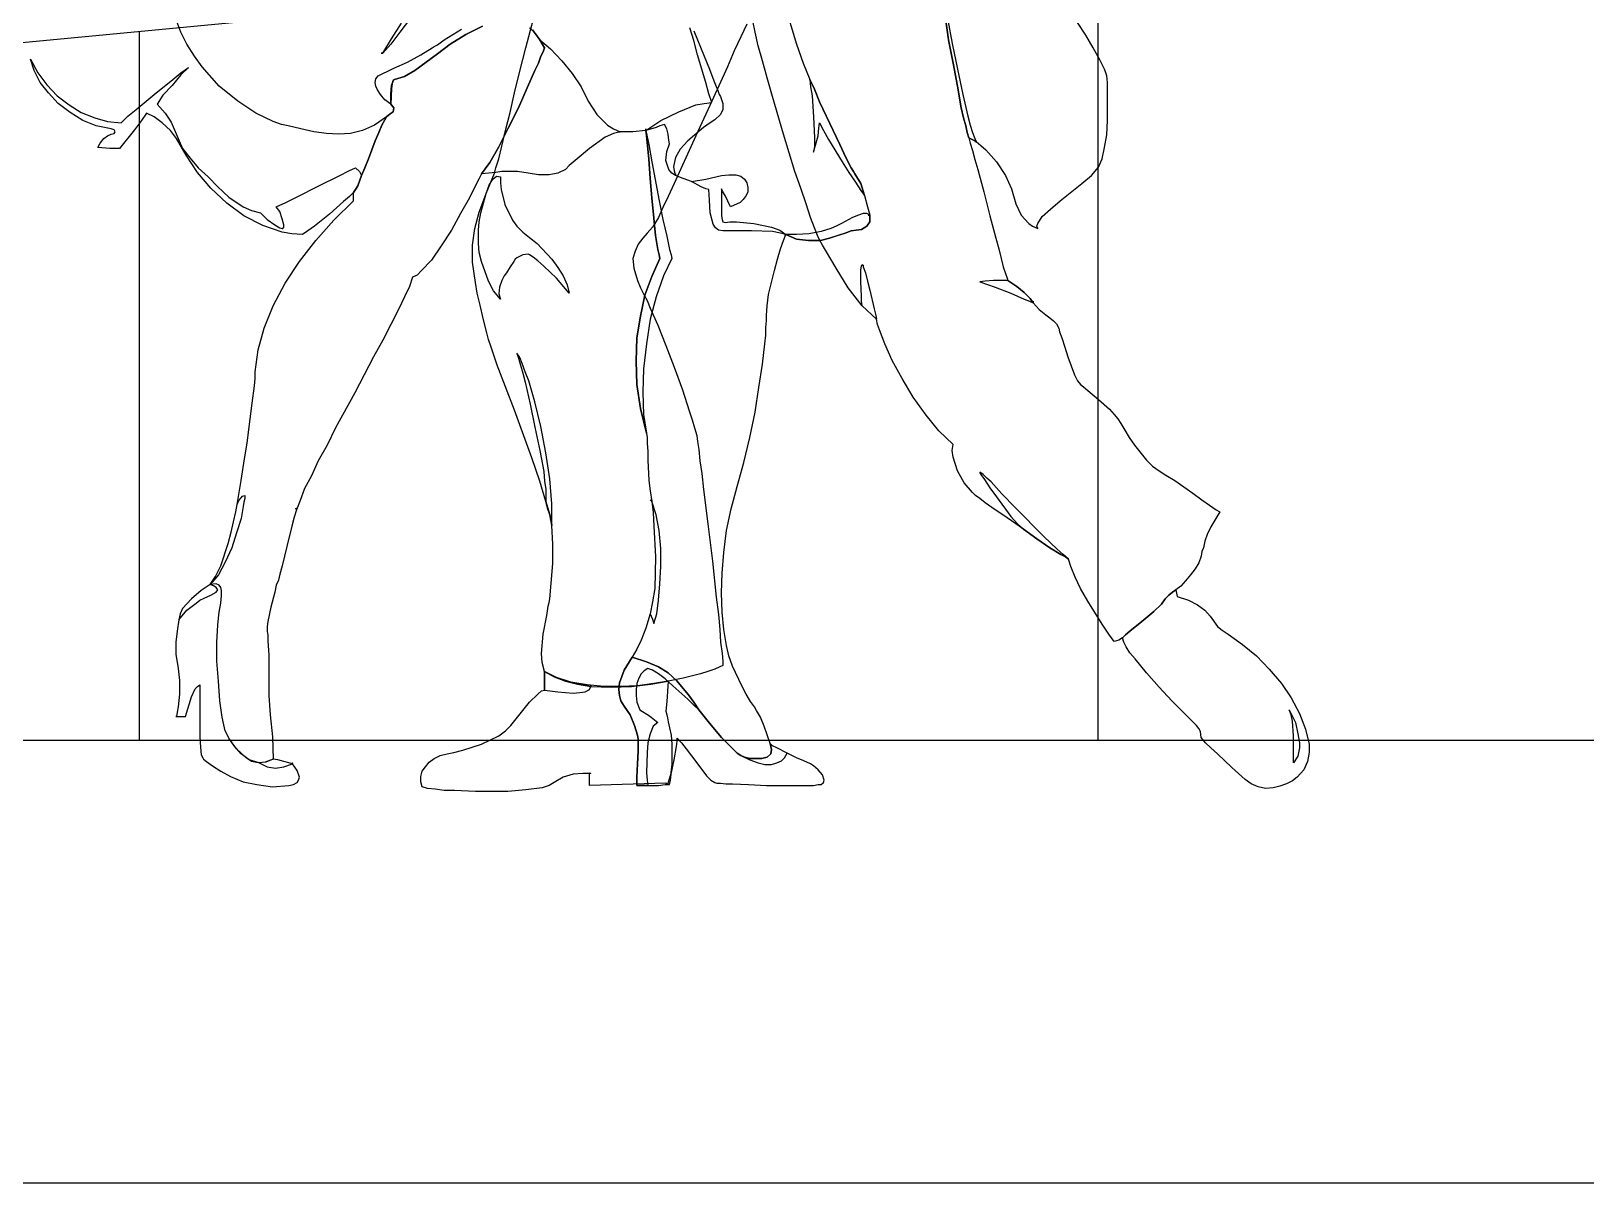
# Model space of a CAD drawing. Extents: x 115 to 1469, y 94 to 338.
# Drawn here: x 258.143 to 259.418, y 244.907 to 245.851 of the extents above; entities that cross this region are included whole.
import ezdxf

# ---------------------------------------------------------------- set-up
doc = ezdxf.new("R2010")
doc.units = 0
doc.layers.get('0').update_dxf_attribs({"linetype": 'CONTINUOUS'})
doc.layers.add('1', color=7, linetype='CONTINUOUS')

# ---------------------------------------------------------------- blocks, each defined once
blk = doc.blocks.new('DANCA')
for points in [[(1.0867, 1.7753), (1.0896, 1.7546), (1.0939, 1.7325), (1.0981, 1.7105), (1.1017, 1.6898), (1.1038, 1.6805), (1.106, 1.6727), (1.1074, 1.6663), (1.1088, 1.6613), (1.116, 1.6577), (1.1202, 1.6541), (1.1252, 1.6499), (1.1352, 1.6385), (1.1438, 1.6256), (1.1495, 1.6128), (1.1537, 1.5985), (1.1587, 1.5879), (1.1659, 1.58), (1.1694, 1.5772), (1.1744, 1.575), (1.1737, 1.5772), (1.1744, 1.58), (1.1787, 1.5864), (1.1865, 1.5936), (1.1958, 1.6014), (1.2165, 1.6178), (1.2257, 1.6256), (1.2321, 1.6335), (1.2357, 1.6413), (1.2378, 1.652), (1.24, 1.6641), (1.2407, 1.6777), (1.2407, 1.714), (1.24, 1.7204), (1.2393, 1.7233), (1.2378, 1.7268), (1.2336, 1.7354), (1.2271, 1.7468), (1.22, 1.7589), (1.2122, 1.771)], [(0.9335, 1.7881), (0.9449, 1.7504), (0.9513, 1.7325), (0.9577, 1.7169), (0.962, 1.7076), (0.967, 1.6955), (0.9798, 1.6684), (0.9862, 1.6549), (0.9919, 1.6427), (0.9969, 1.6328), (0.9991, 1.6292), (1.0005, 1.6271), (1.0062, 1.6178), (1.0098, 1.6064), (1.0126, 1.5957), (1.0147, 1.5879), (1.0147, 1.5814), (1.0119, 1.5772), (1.0069, 1.5743), (1.0019, 1.5736), (0.9969, 1.5729), (0.9912, 1.5708), (0.9763, 1.5658), (0.9677, 1.5636), (0.9563, 1.5636), (0.9449, 1.565), (0.9349, 1.5693), (0.9299, 1.5708), (0.9221, 1.5722), (0.9021, 1.5729), (0.8751, 1.5729), (0.8708, 1.5736), (0.8679, 1.5757), (0.8658, 1.5793), (0.8629, 1.59), (0.8622, 1.6021), (0.8615, 1.6121), (0.8587, 1.6128), (0.8544, 1.6149), (0.8451, 1.6199), (0.8373, 1.6228), (0.8301, 1.6256), (0.8266, 1.6278), (0.8237, 1.6313), (0.8209, 1.6399), (0.8216, 1.6484), (0.8244, 1.6556), (0.8237, 1.6591), (0.823, 1.6648), (0.8216, 1.6698), (0.8195, 1.6741), (0.8152, 1.6727), (0.8116, 1.6712), (0.8016, 1.6684), (0.7895, 1.667), (0.7774, 1.667), (0.771, 1.6655), (0.7631, 1.662), (0.7482, 1.6513), (0.7346, 1.6399), (0.7289, 1.6349), (0.7254, 1.6313), (0.7182, 1.6278), (0.7097, 1.6263), (0.6997, 1.6263), (0.6897, 1.6278), (0.6798, 1.6292), (0.6648, 1.6292), (0.6591, 1.6285), (0.6455, 1.6271), (0.6491, 1.632), (0.6534, 1.6378), (0.6619, 1.6527), (0.6712, 1.6712), (0.6805, 1.6898), (0.689, 1.709), (0.6961, 1.7254), (0.6997, 1.7325), (0.7019, 1.739), (0.704, 1.7432), (0.7054, 1.7468), (0.7033, 1.7511), (0.7011, 1.7546), (0.6969, 1.7603), (0.6926, 1.7646)], [(0.6463, 1.7675), (0.6306, 1.7596), (0.6156, 1.7504), (0.6035, 1.7411), (0.5821, 1.7254), (0.5721, 1.7197), (0.5629, 1.7169), (0.5614, 1.7154), (0.56, 1.7112), (0.5593, 1.7033), (0.5593, 1.6933), (0.5622, 1.6898), (0.5614, 1.6862), (0.5586, 1.6841), (0.555, 1.6812), (0.5536, 1.6784), (0.5507, 1.6734), (0.5479, 1.6663), (0.5443, 1.6584), (0.5379, 1.6413), (0.5344, 1.6328), (0.5315, 1.6256), (0.5279, 1.6157), (0.5258, 1.6121), (0.5237, 1.6092), (0.5201, 1.6057), (0.5144, 1.6007), (0.5009, 1.5886), (0.4866, 1.5772), (0.4802, 1.5729), (0.4752, 1.5693), (0.4652, 1.57), (0.456, 1.5715), (0.4374, 1.5779), (0.4196, 1.5871), (0.4032, 1.5993), (0.3882, 1.6135), (0.3754, 1.6285), (0.3647, 1.6449), (0.3555, 1.6606), (0.3498, 1.6684), (0.3419, 1.6755), (0.3341, 1.6812), (0.3269, 1.6848), (0.322, 1.6777), (0.3155, 1.6691), (0.3013, 1.6513), (0.292, 1.6513), (0.2806, 1.652), (0.2828, 1.6563), (0.2863, 1.6606), (0.2899, 1.6634), (0.2934, 1.6648), (0.2963, 1.6655), (0.297, 1.667), (0.2963, 1.6691), (0.2934, 1.6698), (0.2792, 1.6727), (0.2664, 1.6777), (0.2542, 1.6855), (0.2428, 1.6941), (0.2336, 1.704), (0.2257, 1.714), (0.22, 1.7254), (0.2165, 1.7361)], [(0.5515, 1.7418), (0.56, 1.7554), (0.5693, 1.7703)], [(0.5778, 1.7753), (0.5679, 1.7618), (0.5593, 1.7504), (0.5515, 1.7418), (0.55, 1.7418), (0.5515, 1.7418), (0.5515, 1.7418)], [(1.0867, 1.7753), (1.0896, 1.7546), (1.0939, 1.7325), (1.0981, 1.7105), (1.1017, 1.6898), (1.1038, 1.6805), (1.106, 1.6727), (1.1074, 1.6663), (1.1088, 1.6613), (1.1103, 1.6563), (1.1124, 1.6492), (1.1145, 1.6406), (1.1174, 1.6313), (1.1231, 1.61), (1.1288, 1.5871), (1.1345, 1.5658), (1.1373, 1.5558), (1.1395, 1.5465), (1.1416, 1.5387), (1.1438, 1.5323), (1.1452, 1.528), (1.1459, 1.5258), (1.1544, 1.5201), (1.1616, 1.5144), (1.1673, 1.5087), (1.1701, 1.5045), (1.1758, 1.4981), (1.1822, 1.4931), (1.1858, 1.4902), (1.1894, 1.4874), (1.1922, 1.4845), (1.1944, 1.4802), (1.1951, 1.4767), (1.1972, 1.471), (1.2001, 1.4624), (1.2029, 1.4531), (1.2093, 1.436), (1.2122, 1.4303), (1.215, 1.4268), (1.2179, 1.4246), (1.2222, 1.4211), (1.2321, 1.4125), (1.2428, 1.4033), (1.2471, 1.3983), (1.2507, 1.394), (1.2535, 1.3897), (1.2571, 1.3833), (1.2614, 1.3762), (1.2664, 1.369), (1.2778, 1.3548), (1.2835, 1.3491), (1.2899, 1.3448), (1.2963, 1.3405), (1.3048, 1.3355), (1.3219, 1.3234), (1.3305, 1.317), (1.3376, 1.312), (1.344, 1.3077), (1.3476, 1.3056), (1.3391, 1.2914), (1.3355, 1.2842), (1.3333, 1.2778), (1.3319, 1.2714), (1.3305, 1.2678), (1.3298, 1.2636), (1.3276, 1.2571), (1.3241, 1.2514), (1.3198, 1.2457), (1.3148, 1.24), (1.3105, 1.235), (1.3056, 1.2315), (1.3027, 1.2293), (1.2991, 1.2265), (1.2956, 1.2229), (1.292, 1.2179), (1.2849, 1.2108), (1.2735, 1.2015), (1.2621, 1.1923), (1.2578, 1.1887), (1.2549, 1.1859), (1.2514, 1.1837), (1.2471, 1.1823), (1.2421, 1.1894), (1.2357, 1.1987), (1.2222, 1.2208), (1.215, 1.2329), (1.21, 1.2436), (1.2058, 1.2536), (1.2036, 1.2607), (1.2008, 1.2628), (1.1965, 1.265), (1.1858, 1.2714), (1.1737, 1.2799), (1.1609, 1.2892), (1.1452, 1.2999), (1.1309, 1.3099), (1.1245, 1.3142), (1.1195, 1.3184), (1.1152, 1.3213), (1.1124, 1.3241), (1.1046, 1.3334), (1.0981, 1.3448), (1.0939, 1.3576), (1.0932, 1.3641), (1.0939, 1.3698), (1.0803, 1.3826), (1.0682, 1.3976), (1.0561, 1.4147), (1.0454, 1.4325), (1.0361, 1.4496), (1.029, 1.4653), (1.024, 1.4788), (1.0219, 1.4838), (1.0212, 1.4888), (1.0076, 1.5016), (0.9941, 1.5187), (0.9827, 1.5373), (0.9777, 1.5458), (0.9734, 1.5529), (0.9698, 1.5593), (0.967, 1.5643), (0.9649, 1.5686), (0.962, 1.5757), (0.9584, 1.5857), (0.9542, 1.5985), (0.9492, 1.6135), (0.9435, 1.6292), (0.9328, 1.6648), (0.9221, 1.7005), (0.9171, 1.7183), (0.9128, 1.7347), (0.9085, 1.7489), (0.9057, 1.7618), (0.9036, 1.7725)], [(0.8979, 1.7696), (0.8922, 1.7575), (0.8857, 1.744), (0.8793, 1.729), (0.8644, 1.6962), (0.8494, 1.6634), (0.8351, 1.632), (0.8287, 1.6178), (0.823, 1.6057), (0.818, 1.595), (0.8138, 1.5857), (0.8102, 1.58), (0.8081, 1.5765), (0.8031, 1.5708), (0.7988, 1.5658), (0.7945, 1.5601), (0.7917, 1.5536), (0.7895, 1.5465), (0.7902, 1.5373), (0.7938, 1.5258), (0.7966, 1.5187), (0.8002, 1.5116), (0.8031, 1.5066), (0.8059, 1.4995), (0.813, 1.4831), (0.8209, 1.4638), (0.8287, 1.4432), (0.8366, 1.4218), (0.843, 1.4018), (0.8458, 1.3933), (0.848, 1.3854), (0.8501, 1.3783), (0.8508, 1.3726), (0.8522, 1.3648), (0.853, 1.3541), (0.8551, 1.342), (0.8565, 1.327), (0.8608, 1.2942), (0.8651, 1.2586), (0.8686, 1.2244), (0.8708, 1.208), (0.8722, 1.1937), (0.8729, 1.1816), (0.8743, 1.1709), (0.8751, 1.1638), (0.8751, 1.1595), (0.8722, 1.1581), (0.8672, 1.1559), (0.8608, 1.1538), (0.8537, 1.1517), (0.8373, 1.1474), (0.8294, 1.146), (0.823, 1.1445), (0.8095, 1.1424), (0.7938, 1.1402), (0.7781, 1.1395), (0.7617, 1.1395), (0.746, 1.141), (0.7304, 1.1438), (0.7168, 1.1481), (0.7054, 1.1538), (0.7033, 1.1623), (0.7026, 1.1709), (0.704, 1.1894), (0.7076, 1.2072), (0.709, 1.2158), (0.7097, 1.2194), (0.7104, 1.2229), (0.7118, 1.2379), (0.7133, 1.2564), (0.7133, 1.275), (0.7125, 1.2928), (0.7104, 1.3028), (0.7083, 1.3092), (0.7068, 1.3156), (0.7011, 1.3348), (0.6933, 1.3569), (0.6769, 1.4025), (0.6684, 1.4246), (0.6605, 1.4453), (0.6548, 1.4624), (0.652, 1.4695), (0.6505, 1.476), (0.647, 1.4895), (0.6441, 1.5023), (0.6413, 1.5137), (0.6398, 1.5237), (0.637, 1.543), (0.637, 1.5593), (0.6391, 1.575), (0.6434, 1.5907), (0.6498, 1.6085), (0.6577, 1.6278), (0.6591, 1.6328), (0.6619, 1.6413), (0.6648, 1.6534), (0.6684, 1.6684), (0.6726, 1.6855), (0.6769, 1.704), (0.6819, 1.7247), (0.6876, 1.7468), (0.7111, 1.8359)], [(0.555, 1.6812), (0.5436, 1.6734), (0.5322, 1.6684), (0.5208, 1.6655), (0.5094, 1.6648), (0.498, 1.6655), (0.4859, 1.667), (0.4738, 1.6698), (0.4617, 1.6727), (0.4552, 1.6741), (0.4474, 1.677), (0.431, 1.6848), (0.4139, 1.6962), (0.3961, 1.7105), (0.3797, 1.729), (0.3726, 1.739), (0.3654, 1.7504), (0.3597, 1.7618), (0.3547, 1.7746)], [(0.2165, 1.7361), (0.2236, 1.7233), (0.2321, 1.7119), (0.2421, 1.7012), (0.2535, 1.6926), (0.2649, 1.6855), (0.2778, 1.6805), (0.2899, 1.677), (0.3027, 1.6755), (0.3091, 1.6819), (0.317, 1.6884), (0.3341, 1.7026), (0.3519, 1.7169), (0.3597, 1.7233), (0.3669, 1.7283), (0.3597, 1.7211), (0.3512, 1.7112), (0.3426, 1.7019), (0.3369, 1.6933), (0.3448, 1.6848), (0.3505, 1.6762), (0.3569, 1.6606), (0.3612, 1.6513), (0.3683, 1.642), (0.3761, 1.6328), (0.3854, 1.6242), (0.3947, 1.6149), (0.4053, 1.605), (0.4189, 1.5957), (0.4267, 1.5921), (0.4353, 1.59), (0.4417, 1.5836), (0.4488, 1.5786), (0.4538, 1.5757), (0.456, 1.575), (0.4567, 1.575), (0.4574, 1.5765), (0.4574, 1.5786), (0.456, 1.5843), (0.4538, 1.5914), (0.4502, 1.5957), (0.4595, 1.6), (0.4695, 1.605), (0.4909, 1.6157), (0.5108, 1.6256), (0.5194, 1.6299), (0.5258, 1.6328), (0.5294, 1.6292), (0.5315, 1.6256), (0.5344, 1.6328), (0.5379, 1.6413), (0.5443, 1.6584), (0.5479, 1.6663), (0.5507, 1.6734), (0.5536, 1.6784), (0.555, 1.6812), (0.555, 1.6812)], [(1.116, 1.6577), (1.1088, 1.6613), (1.1074, 1.6663), (1.106, 1.6727), (1.1038, 1.6805), (1.1017, 1.6898), (1.0981, 1.7105), (1.0939, 1.7325), (1.0896, 1.7546), (1.0867, 1.7753)], [(1.0889, 1.7732), (1.0932, 1.7511), (1.0981, 1.7268), (1.1031, 1.7026), (1.1081, 1.6819), (1.1103, 1.6734), (1.1124, 1.6663), (1.1145, 1.6606), (1.116, 1.6577), (1.1145, 1.6577), (1.116, 1.6577), (1.116, 1.6577)], [(0.7054, 1.7468), (0.7004, 1.7554), (0.6954, 1.7618), (0.6912, 1.766)], [(0.6463, 1.7675), (0.6306, 1.7596), (0.6156, 1.7504), (0.6035, 1.7411), (0.5821, 1.7254), (0.5721, 1.7197), (0.5629, 1.7169), (0.5614, 1.7162), (0.5607, 1.7147), (0.56, 1.7083), (0.5593, 1.6933), (0.5536, 1.6976), (0.5493, 1.7026), (0.5465, 1.7069), (0.545, 1.7105), (0.5443, 1.714), (0.545, 1.7176), (0.5472, 1.7204), (0.5515, 1.7226), (0.5564, 1.7247), (0.5622, 1.7276), (0.575, 1.7333), (0.5878, 1.7404), (0.5985, 1.7468), (0.6006, 1.7482), (0.6035, 1.7497), (0.6099, 1.7546), (0.6263, 1.7646)], [(0.694, 1.7639), (0.6997, 1.7561), (0.7054, 1.7468), (0.7054, 1.7475), (0.7054, 1.7468), (0.7054, 1.7468)], [(0.8301, 1.6256), (0.8266, 1.6278), (0.8237, 1.6313), (0.8209, 1.6399), (0.8216, 1.6484), (0.8244, 1.6556), (0.8237, 1.6591), (0.823, 1.6648), (0.8216, 1.6698), (0.8195, 1.6741), (0.8152, 1.6727), (0.8116, 1.6712), (0.8016, 1.6684), (0.8159, 1.6777), (0.833, 1.6862), (0.8494, 1.6926), (0.8572, 1.6941), (0.8644, 1.6948), (0.8615, 1.7033), (0.8587, 1.714), (0.8508, 1.7404), (0.8473, 1.7539), (0.8437, 1.766)], [(0.8473, 1.7632), (0.8572, 1.739), (0.8622, 1.7268), (0.8665, 1.7154), (0.8701, 1.7062), (0.8715, 1.7026), (0.8729, 1.7005), (0.8751, 1.6941), (0.8751, 1.6884), (0.8729, 1.6834), (0.8672, 1.6784), (0.8629, 1.6755), (0.8565, 1.6712), (0.8416, 1.6584), (0.8344, 1.6506), (0.8301, 1.6427), (0.828, 1.6342), (0.8287, 1.6299), (0.8301, 1.6256), (0.8301, 1.6271), (0.8301, 1.6256), (0.8301, 1.6256)], [(0.4695, 1.3077), (0.4674, 1.3006), (0.4652, 1.2921), (0.4602, 1.2728), (0.456, 1.2543), (0.4538, 1.2464), (0.4524, 1.2407), (0.4502, 1.2358), (0.4488, 1.2293), (0.4453, 1.2151), (0.4424, 1.2015), (0.4417, 1.1966), (0.4417, 1.1923), (0.4424, 1.188), (0.4424, 1.183), (0.4431, 1.1695), (0.4431, 1.131), (0.4445, 1.1125), (0.4467, 1.0918), (0.4474, 1.0704), (0.4403, 1.0675), (0.4331, 1.0668), (0.4267, 1.0683), (0.4217, 1.0718), (0.4125, 1.0804), (0.4053, 1.0904), (0.4039, 1.0932), (0.4018, 1.0975), (0.4004, 1.1032), (0.3989, 1.1103), (0.3968, 1.126), (0.3954, 1.1445), (0.3939, 1.1638), (0.3939, 1.1816), (0.3947, 1.198), (0.3954, 1.2044), (0.3961, 1.2101), (0.3975, 1.2187), (0.3982, 1.2258), (0.3982, 1.2308), (0.3975, 1.2336), (0.3961, 1.2358), (0.3932, 1.2372), (0.3875, 1.2365), (0.3925, 1.2443), (0.3975, 1.2543), (0.4046, 1.2757), (0.4075, 1.2864), (0.4096, 1.2963), (0.4118, 1.3056), (0.4132, 1.3127), (0.4139, 1.3163), (0.4146, 1.322), (0.4168, 1.3355), (0.4196, 1.3519), (0.4225, 1.3712), (0.4274, 1.409), (0.4296, 1.4254), (0.4303, 1.4325), (0.4303, 1.4389), (0.4331, 1.4596), (0.4388, 1.4802), (0.4474, 1.5016), (0.4588, 1.523), (0.4723, 1.5437), (0.488, 1.5636), (0.5051, 1.5829), (0.5237, 1.6014), (0.5237, 1.6092), (0.5258, 1.6121), (0.5279, 1.6157), (0.5315, 1.6256), (0.5344, 1.6328), (0.5379, 1.6413), (0.5443, 1.6584), (0.5479, 1.6663), (0.5507, 1.6734), (0.5536, 1.6784), (0.555, 1.6812), (0.5586, 1.6841), (0.5614, 1.6862), (0.5622, 1.6898), (0.5593, 1.6933), (0.5593, 1.7033), (0.56, 1.7112), (0.5614, 1.7154), (0.5629, 1.7169), (0.5721, 1.7197), (0.5821, 1.7254), (0.6035, 1.7411), (0.6156, 1.7504), (0.6306, 1.7596), (0.6463, 1.7675)], [(0.6926, 1.7646), (0.6969, 1.7603), (0.7011, 1.7546), (0.7033, 1.7511), (0.7054, 1.7468), (0.704, 1.7432), (0.7019, 1.739), (0.6997, 1.7325), (0.6961, 1.7254), (0.689, 1.709), (0.6805, 1.6898), (0.6712, 1.6712), (0.6619, 1.6527), (0.6534, 1.6378), (0.6491, 1.632), (0.6455, 1.6271), (0.6434, 1.6228), (0.6406, 1.6178), (0.6341, 1.6043), (0.6256, 1.5893), (0.617, 1.5736), (0.6071, 1.5586), (0.5978, 1.5451), (0.5885, 1.5351), (0.5842, 1.5308), (0.58, 1.5287), (0.5771, 1.5201), (0.5721, 1.5102), (0.5664, 1.4981), (0.5593, 1.4838), (0.5515, 1.4688), (0.5429, 1.4531), (0.5251, 1.4189), (0.5066, 1.3854), (0.4987, 1.369), (0.4902, 1.3541), (0.4837, 1.3398), (0.4773, 1.3277), (0.4731, 1.3163), (0.4695, 1.3077), (0.4688, 1.3092), (0.4695, 1.3077), (0.4695, 1.3077)], [(0.7774, 1.667), (0.771, 1.6655), (0.7631, 1.662), (0.7482, 1.6513), (0.7346, 1.6399), (0.7289, 1.6349), (0.7254, 1.6313), (0.7182, 1.6278), (0.7097, 1.6263), (0.6997, 1.6263), (0.6897, 1.6278), (0.6798, 1.6292), (0.6648, 1.6292), (0.6591, 1.6285), (0.6455, 1.6271), (0.6491, 1.632), (0.6534, 1.6378), (0.6619, 1.6527), (0.6712, 1.6712), (0.6805, 1.6898), (0.689, 1.709), (0.6961, 1.7254), (0.6997, 1.7325), (0.7019, 1.739), (0.704, 1.7432), (0.7054, 1.7468), (0.7033, 1.7511), (0.7011, 1.7546), (0.7111, 1.7461), (0.7218, 1.7347), (0.7318, 1.7226), (0.7403, 1.7097), (0.7468, 1.6962), (0.7553, 1.6834), (0.7653, 1.6734), (0.771, 1.6698), (0.7774, 1.667), (0.776, 1.667), (0.7774, 1.667), (0.7774, 1.667)], [(1.0098, 1.6064), (1.0062, 1.6178), (1.0005, 1.6271), (0.9991, 1.6292), (0.9969, 1.6328), (0.9919, 1.6427), (0.9862, 1.6549), (0.9798, 1.6684), (0.967, 1.6955), (0.962, 1.7076), (0.9577, 1.7169), (0.9584, 1.7097), (0.9599, 1.7012), (0.9613, 1.6812), (0.962, 1.6613), (0.962, 1.6534), (0.9613, 1.6477), (0.9656, 1.6634), (0.9663, 1.6705), (0.967, 1.6755), (0.9706, 1.6684), (0.9755, 1.6598), (0.9884, 1.6385), (0.9948, 1.6285), (1.0012, 1.6192), (1.0062, 1.6114), (1.0098, 1.6064), (1.009, 1.6071), (1.0098, 1.6064), (1.0098, 1.6064)], [(0.9349, 1.5693), (0.9299, 1.5708), (0.9221, 1.5722), (0.9021, 1.5729), (0.8751, 1.5729), (0.8708, 1.5736), (0.8679, 1.5757), (0.8658, 1.5793), (0.8629, 1.59), (0.8622, 1.6021), (0.8615, 1.6121), (0.8587, 1.6128), (0.8544, 1.6149), (0.8451, 1.6199), (0.8373, 1.6228), (0.8301, 1.6256), (0.8266, 1.6278), (0.8237, 1.6313), (0.8209, 1.6399), (0.8216, 1.6484), (0.8244, 1.6556), (0.8237, 1.6591), (0.823, 1.6648), (0.8216, 1.6698), (0.8195, 1.6741), (0.8152, 1.6727), (0.8116, 1.6712), (0.8016, 1.6684), (0.8023, 1.6634), (0.8031, 1.657), (0.8045, 1.6413), (0.8059, 1.6228), (0.8073, 1.6043), (0.8095, 1.585), (0.8109, 1.5686), (0.813, 1.5551), (0.8145, 1.5501), (0.8152, 1.5465), (0.8073, 1.5294), (0.8009, 1.5116), (0.7966, 1.4916), (0.7931, 1.471), (0.7924, 1.4489), (0.7931, 1.4268), (0.7966, 1.404), (0.8023, 1.3804), (0.8031, 1.3762), (0.8031, 1.3705), (0.8038, 1.3633), (0.8038, 1.3548), (0.8045, 1.3355), (0.8059, 1.3256), (0.8073, 1.3156), (0.8088, 1.3049), (0.8095, 1.2921), (0.8109, 1.2628), (0.8102, 1.2329), (0.8081, 1.2201), (0.8059, 1.2087), (0.8016, 1.1951), (0.7974, 1.1837), (0.7931, 1.1752), (0.7888, 1.1673), (0.8023, 1.1631), (0.8138, 1.1581), (0.823, 1.1524), (0.8309, 1.1452), (0.8423, 1.1317), (0.8473, 1.1246), (0.8522, 1.1174), (0.8622, 1.1046), (0.8736, 1.0911), (0.8886, 1.0761), (0.8922, 1.074), (0.8957, 1.0725), (0.9007, 1.0711), (0.9121, 1.0711), (0.9171, 1.0725), (0.9207, 1.0754), (0.9214, 1.0797), (0.92, 1.0854), (0.9143, 1.1018), (0.9107, 1.1103), (0.9071, 1.1167), (0.905, 1.1203), (0.9014, 1.1253), (0.8971, 1.1324), (0.8929, 1.1402), (0.8843, 1.1588), (0.8808, 1.1688), (0.8786, 1.1787), (0.8758, 1.1937), (0.8743, 1.2101), (0.8736, 1.2286), (0.8743, 1.2472), (0.8758, 1.2671), (0.8786, 1.2878), (0.8829, 1.3085), (0.8886, 1.3298), (0.895, 1.3526), (0.9007, 1.3762), (0.9057, 1.4004), (0.9093, 1.4239), (0.9128, 1.446), (0.915, 1.4653), (0.9157, 1.4738), (0.9157, 1.4809), (0.9164, 1.4874), (0.9164, 1.4923), (0.9171, 1.5016), (0.9185, 1.5123), (0.9242, 1.5351), (0.9271, 1.5458), (0.9299, 1.5558), (0.9328, 1.5636), (0.9349, 1.5693), (0.9349, 1.5693)], [(0.8016, 1.6684), (0.8045, 1.6549), (0.8073, 1.6385), (0.8145, 1.6014), (0.818, 1.5836), (0.8216, 1.5679), (0.8244, 1.5551), (0.8259, 1.5501), (0.8266, 1.5465), (0.8187, 1.5301), (0.8116, 1.5102), (0.8059, 1.4888), (0.8023, 1.4653), (0.7995, 1.4417), (0.7988, 1.4196), (0.7995, 1.3983), (0.8023, 1.3804), (0.7966, 1.404), (0.7931, 1.4268), (0.7924, 1.4489), (0.7931, 1.471), (0.7966, 1.4916), (0.8009, 1.5116), (0.8073, 1.5294), (0.8152, 1.5465), (0.8145, 1.5501), (0.813, 1.5551), (0.8109, 1.5686), (0.8095, 1.585), (0.8073, 1.6043), (0.8059, 1.6228), (0.8045, 1.6413), (0.8031, 1.657), (0.8023, 1.6634), (0.8016, 1.6684), (0.8016, 1.6698), (0.8016, 1.6684), (0.8016, 1.6684)], [(0.6634, 1.6242), (0.6634, 1.6185), (0.6641, 1.6121), (0.6676, 1.5978), (0.6748, 1.5829), (0.679, 1.5772), (0.6847, 1.5715), (0.6912, 1.5665), (0.6983, 1.5608), (0.7125, 1.5458), (0.7182, 1.538), (0.7232, 1.5301), (0.7268, 1.5216), (0.7289, 1.5137), (0.7168, 1.528), (0.7047, 1.5394), (0.699, 1.5444), (0.6947, 1.5479), (0.6912, 1.5501), (0.6897, 1.5508), (0.6847, 1.5501), (0.679, 1.5472), (0.6776, 1.5458), (0.6762, 1.5437), (0.6726, 1.5387), (0.6691, 1.533), (0.6669, 1.5301), (0.6648, 1.5258), (0.6627, 1.5194), (0.6619, 1.513), (0.6634, 1.508), (0.6569, 1.5159), (0.652, 1.5251), (0.6455, 1.5437), (0.6434, 1.5522), (0.6427, 1.5608), (0.6427, 1.5736), (0.6434, 1.5814), (0.6448, 1.59), (0.6498, 1.6085), (0.6527, 1.6164), (0.6562, 1.6221), (0.6598, 1.6249), (0.6634, 1.6242), (0.6634, 1.6242)], [(0.9349, 1.5693), (0.9299, 1.5708), (0.9221, 1.5722), (0.9021, 1.5729), (0.8751, 1.5729), (0.8708, 1.5736), (0.8679, 1.5757), (0.8658, 1.5793), (0.8629, 1.59), (0.8622, 1.6021), (0.8615, 1.6121), (0.8587, 1.6128), (0.8544, 1.6149), (0.8451, 1.6199), (0.8587, 1.6221), (0.8736, 1.6256), (0.8808, 1.6263), (0.8872, 1.6263), (0.8922, 1.6249), (0.8957, 1.6221), (0.8979, 1.6185), (0.8986, 1.6142), (0.8986, 1.61), (0.8971, 1.6064), (0.8943, 1.6028), (0.8914, 1.6), (0.8822, 1.5957), (0.8772, 1.6064), (0.8751, 1.61), (0.8736, 1.6128), (0.8736, 1.5871), (0.8743, 1.5836), (0.8751, 1.5814), (0.8772, 1.5807), (0.8815, 1.5814), (0.8879, 1.5814), (0.9043, 1.58), (0.9214, 1.5765), (0.9292, 1.5736), (0.9349, 1.5693), (0.9335, 1.5693), (0.9349, 1.5693), (0.9349, 1.5693)], [(1.0147, 1.5879), (1.0119, 1.5893), (1.0083, 1.5893), (1.0041, 1.5879), (0.9984, 1.5857), (0.9877, 1.58), (0.9827, 1.5772), (0.9777, 1.575), (0.9684, 1.5722), (0.957, 1.57), (0.9449, 1.5693), (0.9349, 1.5693), (0.9449, 1.565), (0.9563, 1.5636), (0.9677, 1.5636), (0.9763, 1.5658), (0.9841, 1.5686), (0.9912, 1.5708), (0.9969, 1.5729), (1.0019, 1.5736), (1.0069, 1.5743), (1.0119, 1.5772), (1.0147, 1.5814), (1.0147, 1.5879), (1.0133, 1.5879), (1.0147, 1.5879), (1.0147, 1.5879)], [(1.0212, 1.4888), (1.0076, 1.5016), (1.0069, 1.5059), (1.0069, 1.5109), (1.0062, 1.5244), (1.0062, 1.5358), (1.0069, 1.5394), (1.0076, 1.5408), (1.0083, 1.5401), (1.0083, 1.5387), (1.0105, 1.533), (1.0126, 1.5251), (1.0147, 1.5166), (1.019, 1.4988), (1.0205, 1.4923), (1.0212, 1.4888), (1.0205, 1.4895), (1.0212, 1.4888), (1.0212, 1.4888)], [(1.1701, 1.5045), (1.1673, 1.5087), (1.1616, 1.5144), (1.1544, 1.5201), (1.1459, 1.5258), (1.1324, 1.5258), (1.1245, 1.5251), (1.1195, 1.5244), (1.1338, 1.5194), (1.1487, 1.5137), (1.1616, 1.508), (1.1666, 1.5059), (1.1701, 1.5045), (1.1701, 1.5059), (1.1701, 1.5045), (1.1701, 1.5045)], [(0.7068, 1.3156), (0.7104, 1.3028), (0.7118, 1.2978), (0.7125, 1.2928), (0.7125, 1.3134), (0.7104, 1.337), (0.7068, 1.3619), (0.7019, 1.3869), (0.6961, 1.4104), (0.6904, 1.4303), (0.6869, 1.4389), (0.684, 1.4467), (0.6819, 1.4524), (0.679, 1.4567), (0.6805, 1.4517), (0.6826, 1.4453), (0.6847, 1.4375), (0.6869, 1.4289), (0.6919, 1.4082), (0.6961, 1.3861), (0.7011, 1.3641), (0.7047, 1.3441), (0.7054, 1.3348), (0.7068, 1.327), (0.7068, 1.3156), (0.7068, 1.3156)], [(1.1609, 1.2892), (1.1737, 1.2799), (1.1858, 1.2714), (1.1965, 1.265), (1.2008, 1.2628), (1.2036, 1.2607), (1.1986, 1.265), (1.1929, 1.27), (1.1801, 1.2821), (1.153, 1.3099), (1.1402, 1.3227), (1.1302, 1.3341), (1.1259, 1.3377), (1.1224, 1.3412), (1.1202, 1.3427), (1.1195, 1.3434), (1.1195, 1.3427), (1.1202, 1.3412), (1.1238, 1.3363), (1.1288, 1.3284), (1.1352, 1.3199), (1.1487, 1.3013), (1.1552, 1.2942), (1.1609, 1.2892), (1.1594, 1.2906), (1.1609, 1.2892), (1.1609, 1.2892)], [(0.3875, 1.2365), (0.3925, 1.2443), (0.3975, 1.2543), (0.4046, 1.2757), (0.4075, 1.2864), (0.4096, 1.2963), (0.4118, 1.3056), (0.4132, 1.3127), (0.4146, 1.3163), (0.4168, 1.3191), (0.4182, 1.3206), (0.4203, 1.3213), (0.4203, 1.3184), (0.4196, 1.3149), (0.4189, 1.3106), (0.4168, 1.2992), (0.4125, 1.2857), (0.4082, 1.2714), (0.4018, 1.2579), (0.3954, 1.2457), (0.3875, 1.2365), (0.3875, 1.2365)], [(0.8073, 1.3156), (0.8088, 1.3049), (0.8095, 1.2921), (0.8109, 1.2628), (0.8102, 1.2329), (0.8081, 1.2201), (0.8059, 1.2087), (0.8081, 1.2037), (0.8095, 1.1994), (0.8123, 1.2087), (0.8138, 1.2215), (0.8152, 1.2372), (0.8159, 1.2536), (0.8159, 1.2707), (0.8145, 1.2878), (0.8116, 1.3028), (0.8073, 1.3156), (0.8059, 1.317), (0.8073, 1.3156), (0.8073, 1.3156)], [(0.3875, 1.2365), (0.379, 1.2308), (0.3697, 1.2229), (0.3612, 1.2137), (0.359, 1.2087), (0.3576, 1.203), (0.3562, 1.1923), (0.3547, 1.1816), (0.3547, 1.1702), (0.3569, 1.1566), (0.3583, 1.1452), (0.3583, 1.1324), (0.3569, 1.1203), (0.3562, 1.1153), (0.3555, 1.111), (0.3547, 1.111), (0.364, 1.111), (0.3697, 1.1296), (0.3733, 1.1374), (0.3754, 1.1395), (0.3775, 1.141), (0.3775, 1.0918), (0.3783, 1.0818), (0.379, 1.0747), (0.3804, 1.0718), (0.3811, 1.0704), (0.384, 1.0683), (0.3897, 1.064), (0.3975, 1.059), (0.4068, 1.054), (0.4189, 1.049), (0.4317, 1.0462), (0.4467, 1.044), (0.4624, 1.0455), (0.4666, 1.0462), (0.4702, 1.0483), (0.4716, 1.0504), (0.4723, 1.0533), (0.4702, 1.0597), (0.4659, 1.0661), (0.4624, 1.0668), (0.4574, 1.0683), (0.4517, 1.0697), (0.4474, 1.0704), (0.4396, 1.0675), (0.4339, 1.0668), (0.4246, 1.0697), (0.4168, 1.0754), (0.4103, 1.0832), (0.4053, 1.0904), (0.4039, 1.0932), (0.4018, 1.0975), (0.4004, 1.1032), (0.3989, 1.1103), (0.3968, 1.126), (0.3954, 1.1445), (0.3939, 1.1638), (0.3939, 1.1816), (0.3947, 1.198), (0.3954, 1.2044), (0.3961, 1.2101), (0.3975, 1.2187), (0.3982, 1.2258), (0.3982, 1.2308), (0.3975, 1.2336), (0.3961, 1.2358), (0.3932, 1.2372), (0.3875, 1.2365), (0.3875, 1.2365)], [(0.3875, 1.2365), (0.379, 1.2308), (0.3697, 1.2229), (0.3612, 1.2137), (0.359, 1.2087), (0.3576, 1.203), (0.3654, 1.2122), (0.374, 1.2187), (0.3775, 1.2215), (0.3818, 1.2236), (0.3882, 1.2265), (0.3932, 1.2293), (0.3947, 1.2315), (0.3932, 1.2336), (0.3911, 1.235), (0.3875, 1.2365), (0.3875, 1.2365)], [(1.2549, 1.1859), (1.2578, 1.1887), (1.2621, 1.1923), (1.2735, 1.2015), (1.2849, 1.2108), (1.292, 1.2179), (1.2956, 1.2229), (1.2991, 1.2265), (1.3027, 1.2293), (1.3056, 1.2315), (1.307, 1.2251), (1.3177, 1.2215), (1.3262, 1.2172), (1.3333, 1.2122), (1.3383, 1.2065), (1.3455, 1.1966), (1.3497, 1.193), (1.3554, 1.1894), (1.369, 1.1795), (1.3825, 1.1688), (1.3946, 1.1559), (1.4061, 1.1424), (1.4153, 1.1288), (1.4232, 1.1139), (1.4289, 1.0989), (1.4324, 1.0847), (1.4324, 1.0768), (1.431, 1.0683), (1.4274, 1.0604), (1.421, 1.0533), (1.4167, 1.0497), (1.411, 1.0469), (1.4046, 1.0447), (1.3982, 1.0433), (1.3911, 1.0426), (1.384, 1.044), (1.3775, 1.0469), (1.3718, 1.0512), (1.359, 1.0626), (1.3455, 1.0754), (1.3391, 1.0811), (1.3341, 1.0861), (1.3312, 1.0896), (1.3298, 1.0911), (1.3291, 1.0968), (1.3276, 1.0996), (1.3255, 1.1025), (1.302, 1.126), (1.2899, 1.1388), (1.2778, 1.1524), (1.2671, 1.1659), (1.2621, 1.1716), (1.2585, 1.1773), (1.2564, 1.1816), (1.2549, 1.1859), (1.2549, 1.1866), (1.2549, 1.1859), (1.2549, 1.1859)], [(0.7054, 1.1538), (0.7147, 1.1488), (0.7254, 1.1445), (0.7368, 1.1417), (0.7496, 1.1395), (0.7689, 1.1388), (0.7881, 1.1395), (0.8066, 1.1417), (0.823, 1.1445), (0.8216, 1.1253), (0.8209, 1.116), (0.8216, 1.1125), (0.8223, 1.1096), (0.823, 1.106), (0.8244, 1.1003), (0.8259, 1.0932), (0.8266, 1.0847), (0.8266, 1.0654), (0.8252, 1.0554), (0.8223, 1.0462), (0.8209, 1.0476), (0.7482, 1.0455), (0.7482, 1.0576), (0.7496, 1.0569), (0.7418, 1.0569), (0.7325, 1.0561), (0.7232, 1.0533), (0.7147, 1.0483), (0.7097, 1.0455), (0.7033, 1.0433), (0.6876, 1.0412), (0.6705, 1.0398), (0.6398, 1.0398), (0.6199, 1.0405), (0.6099, 1.0405), (0.6014, 1.0419), (0.5942, 1.0426), (0.5892, 1.044), (0.5878, 1.049), (0.5878, 1.054), (0.5892, 1.059), (0.5921, 1.0633), (0.5957, 1.0675), (0.6006, 1.0711), (0.6063, 1.074), (0.6128, 1.0754), (0.6192, 1.0768), (0.6277, 1.079), (0.6455, 1.0847), (0.6619, 1.0925), (0.6684, 1.0975), (0.6733, 1.1025), (0.6912, 1.1246), (0.699, 1.1324), (0.7026, 1.1353), (0.7054, 1.136), (0.7054, 1.1538), (0.7047, 1.1545), (0.7054, 1.1538), (0.7054, 1.1538)], [(0.7496, 1.1395), (0.7368, 1.1417), (0.7254, 1.1445), (0.7147, 1.1488), (0.7054, 1.1538), (0.7054, 1.136), (0.7182, 1.1345), (0.7325, 1.1331), (0.7389, 1.1338), (0.7439, 1.1345), (0.7482, 1.1367), (0.7496, 1.1395), (0.7496, 1.141), (0.7496, 1.1395), (0.7496, 1.1395)], [(0.9363, 1.0761), (0.9264, 1.0811), (0.9221, 1.0832), (0.92, 1.0854), (0.9214, 1.0797), (0.9207, 1.0754), (0.9171, 1.0725), (0.9121, 1.0711), (0.9007, 1.0711), (0.8957, 1.0725), (0.8922, 1.074), (0.8886, 1.0761), (0.8736, 1.0911), (0.8622, 1.1046), (0.8522, 1.1174), (0.8473, 1.1246), (0.8423, 1.1317), (0.8309, 1.1452), (0.823, 1.1524), (0.8138, 1.1581), (0.8023, 1.1631), (0.7888, 1.1673), (0.781, 1.1552), (0.7767, 1.1431), (0.776, 1.1367), (0.7767, 1.131), (0.7781, 1.126), (0.781, 1.121), (0.7867, 1.1125), (0.7909, 1.1025), (0.7938, 1.0932), (0.7945, 1.0896), (0.7945, 1.0782), (0.7938, 1.0661), (0.7931, 1.0533), (0.7931, 1.0455), (0.8138, 1.0455), (0.8202, 1.0462), (0.8244, 1.0462), (0.8252, 1.0504), (0.8259, 1.0561), (0.8287, 1.0697), (0.8309, 1.0825), (0.8316, 1.0875), (0.8316, 1.0904), (0.8358, 1.0861), (0.8401, 1.0804), (0.8501, 1.0668), (0.8594, 1.0547), (0.8636, 1.0504), (0.8672, 1.0483), (0.8693, 1.0476), (0.8729, 1.0476), (0.8779, 1.0469), (0.8843, 1.0469), (0.8993, 1.0462), (0.9164, 1.0455), (0.9613, 1.0455), (0.9656, 1.0462), (0.9684, 1.0462), (0.9706, 1.0483), (0.9713, 1.0504), (0.9698, 1.0554), (0.9656, 1.0604), (0.9613, 1.064), (0.9584, 1.0661), (0.952, 1.069), (0.9449, 1.0718), (0.9363, 1.0761), (0.9363, 1.0761)], [(0.8038, 1.0455), (0.7931, 1.0455), (0.7931, 1.0533), (0.7938, 1.0661), (0.7945, 1.0782), (0.7945, 1.0896), (0.7938, 1.0932), (0.7909, 1.1025), (0.7867, 1.1125), (0.781, 1.121), (0.7781, 1.126), (0.7767, 1.131), (0.776, 1.1367), (0.7767, 1.1431), (0.781, 1.1552), (0.7888, 1.1673), (0.8023, 1.1631), (0.8138, 1.1581), (0.823, 1.1524), (0.8309, 1.1452), (0.8423, 1.1317), (0.8473, 1.1246), (0.8522, 1.1174), (0.8473, 1.1217), (0.8416, 1.1274), (0.8273, 1.1402), (0.8202, 1.1467), (0.8138, 1.1517), (0.8081, 1.1552), (0.8038, 1.1566), (0.8002, 1.1545), (0.7974, 1.1517), (0.7952, 1.1474), (0.7931, 1.1424), (0.7924, 1.1367), (0.7924, 1.131), (0.7931, 1.1246), (0.7959, 1.1174), (0.8052, 1.1117), (0.813, 1.1053), (0.8088, 1.1018), (0.8059, 1.0946), (0.8038, 1.0861), (0.8031, 1.0768), (0.8023, 1.0576), (0.8031, 1.0504), (0.8038, 1.0455), (0.8038, 1.0455)], [(1.4139, 1.1167), (1.4196, 1.1053), (1.4217, 1.0946), (1.4232, 1.0861), (1.4232, 1.0811), (1.4217, 1.0733), (1.4175, 1.0668), (1.4175, 1.0925), (1.4167, 1.1067), (1.4153, 1.1125), (1.4139, 1.1167), (1.4132, 1.1174), (1.4139, 1.1167), (1.4139, 1.1167)], [(0.9363, 1.0761), (0.9264, 1.0811), (0.9221, 1.0832), (0.92, 1.0854), (0.9214, 1.0797), (0.9207, 1.0754), (0.9171, 1.0725), (0.9121, 1.0711), (0.9007, 1.0711), (0.8957, 1.0725), (0.8922, 1.074), (0.9007, 1.0697), (0.9085, 1.0668), (0.915, 1.0654), (0.9214, 1.0654), (0.9264, 1.0668), (0.9306, 1.069), (0.9335, 1.0718), (0.9363, 1.0761), (0.9363, 1.0761)], [(0.4659, 1.0661), (0.4624, 1.0668), (0.4574, 1.0683), (0.4517, 1.0697), (0.4474, 1.0704), (0.4396, 1.0675), (0.4339, 1.0668), (0.4417, 1.0633), (0.4495, 1.0618), (0.4574, 1.0633), (0.4659, 1.0661), (0.4652, 1.0668), (0.4659, 1.0661), (0.4659, 1.0661)]]:
    blk.add_lwpolyline(points)

msp = doc.modelspace()

# ---------------------------------------------------------------- linework, layer by layer
at = {"layer": '1', "color": 5}
msp.add_line((252.6595, 245.32), (261.5358, 246.1654), dxfattribs=at)
at = {"layer": '1', "color": 253}
for p, q in [((259.0177, 245.9256), (259.0177, 245.2694)), ((258.232, 245.8507), (258.232, 245.2694))]:
    msp.add_line(p, q, dxfattribs=at)
at = {"layer": '1', "color": 6}
msp.add_line((220.6287, 244.9067), (286.3398, 244.9067), dxfattribs=at)
at = {"layer": '1', "color": 0}
msp.add_lwpolyline([(255.0103, 244.9067), (261.691, 244.9067), (261.691, 245.2694), (255.0103, 245.2694)], close=True, dxfattribs=at)

# ---------------------------------------------------------------- block references
at = {"layer": '1', "color": 21, "xscale": 0.862005414928575, "yscale": 0.8620054149285821, "zscale": 0.8620054149285786}
msp.add_blockref('DANCA', (257.9562, 244.3313), dxfattribs=at)

doc.saveas('drawing.dxf')
